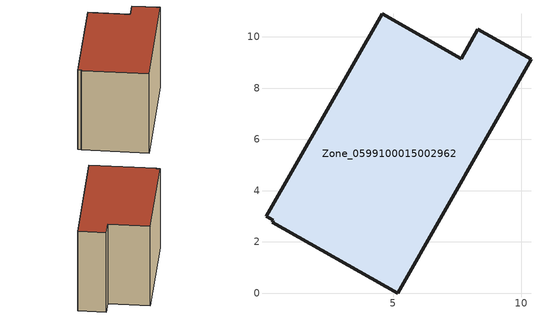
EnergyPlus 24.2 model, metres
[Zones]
Zone_0599100015002962
 floor ground (C_G): 0.04,3 4.58,10.9 7.66,9.14 8.31,10.3 10.38,9.12 5.18,0 0.28,2.78 0.33,2.86 z1.13
 wall outside (C_F): 5.18,0 10.38,9.12 8.31,10.3 7.66,9.14 4.58,10.9 0.04,3 0.33,2.86 0.28,2.78 5.18,0 z1.13:8.85
 roof outside (C_R): 4.58,10.9 0.04,3 0.33,2.86 0.28,2.78 5.18,0 10.38,9.12 8.31,10.3 7.66,9.14 z8.85
[BUILDING]
Pand.0599100015002962: North Axis=0; Terrain=City; Loads Convergence Tolerance Value=0.04; Temperature Convergence Tolerance Value=0.4; Solar Distribution=FullExterior; Maximum Number of Warmup Days=25; Minimum Number of Warmup Days=1
[Site:Location]
Rotterdam.The.Hague.AP_ZH_NLD Design_Conditions: Latitude=51.96; Longitude=4.45; Time Zone=1; Elevation=-4.5
[SITE:GROUNDTEMPERATURE:BUILDINGSURFACE]
18, 18, 18, 18, 18, 18, 18, 18, 18, 18, 18, 18
[MATERIAL] Thermal Absorptance=0.9; Solar Absorptance=0.7; Visible Absorptance=0.7
Name | Roughness | Thickness | Conductivity | Density | Specific Heat
G.TC.1975-1991 | MediumSmooth | 0.15 | 0.288461 | 540 | 1210
F.TC.1975-1991 | Rough | 0.3 | 0.230769 | 1920 | 840
R.TC.1975-1991 | MediumRough | 0.2 | 0.153846 | 1500 | 1000
[CONSTRUCTION]
C_G: G.TC.1975-1991
C_F: F.TC.1975-1991
C_R: R.TC.1975-1991
[ZONE]
Zone_0599100015002962: Type=1; Multiplier=1; Ceiling Height=Autocalculate; Volume=Autocalculate; Floor Area=autocalculate; Part of Total Floor Area=Yes
[ZONEINFILTRATION:DESIGNFLOWRATE]
Infil_Zone_0599100015002962: Zone or ZoneList or Space or SpaceList=Zone_0599100015002962; Schedule=AlwaysOn; Design Flow Rate Calculation Method=Flow/Area; Flow Rate per Floor Area=0.003; Constant Term Coefficient=1; Temperature Term Coefficient=0; Velocity Term Coefficient=0; Velocity Squared Term Coefficient=0
[HVACTEMPLATE:ZONE:IDEALLOADSAIRSYSTEM]
Zone_0599100015002962: Maximum Heating Supply Air Temperature=50; Minimum Cooling Supply Air Temperature=13; Maximum Heating Supply Air Humidity Ratio=0.0156; Minimum Cooling Supply Air Humidity Ratio=0.0077; Heating Limit=NoLimit; Cooling Limit=NoLimit; Dehumidification Control Type=ConstantSensibleHeatRatio; Cooling Sensible Heat Ratio=0.7; Dehumidification Setpoint=60; Humidification Control Type=None; Humidification Setpoint=30; Outdoor Air Method=None; Outdoor Air Flow Rate per Person=0.00944; Outdoor Air Flow Rate per Zone Floor Area=0; Outdoor Air Flow Rate per Zone=0; Demand Controlled Ventilation Type=None; Outdoor Air Economizer Type=NoEconomizer; Heat Recovery Type=None; Sensible Heat Recovery Effectiveness=0.7; Latent Heat Recovery Effectiveness=0.65
[ZONECONTROL:THERMOSTAT]
ThermostatControl_Zone_0599100015002962: Zone or ZoneList=Zone_0599100015002962; Control Type Schedule=DualSetpointControlType; Control 1=Thermostat_Zone_0599100015002962; Temperature Difference Between Cutout And Setpoint=0
[THERMOSTATSETPOINT:DUALSETPOINT]
Thermostat_Zone_0599100015002962: Heating Setpoint Temperature Schedule=HeatingSetpoint_Zone_0599100015002962; Cooling Setpoint Temperature Schedule=CoolingSetpoint_Zone_0599100015002962
[SCHEDULE:COMPACT]
HeatingSetpoint_Zone_0599100015002962: Through: 12/31, For: AllDays, Until: 24:00, 21
CoolingSetpoint_Zone_0599100015002962: Through: 12/31, For: AllDays, Until: 24:00, 24
DualSetpointControlType: Through: 12/31, For: AllDays, Until: 24:00, 4
AlwaysOn: Through: 12/31, For: AllDays, Until: 24:00, 1
